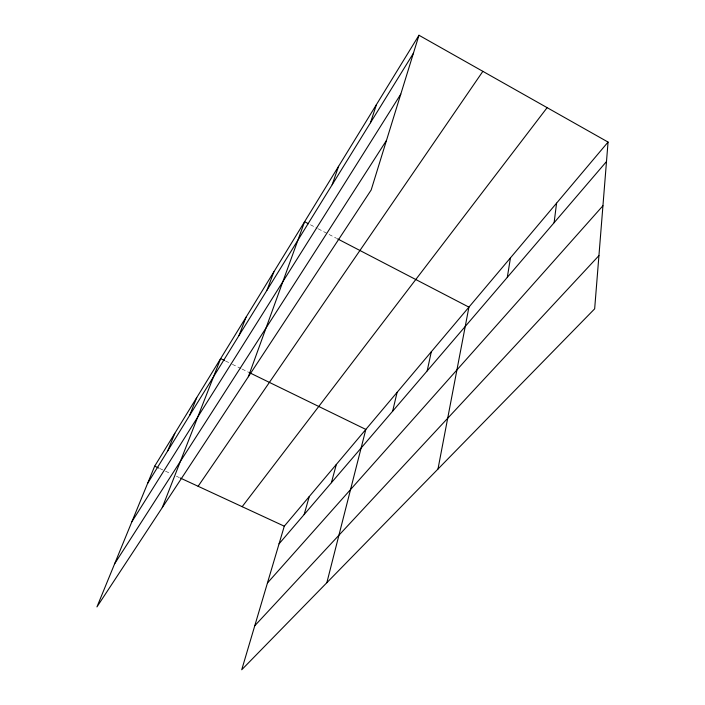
<?xml version="1.0" encoding="UTF-8"?>
<svg xmlns="http://www.w3.org/2000/svg" width="705" height="705" viewBox="0 0 705 705"><rect width="100%" height="100%" fill="white"/><g stroke="black" fill="none" stroke-linecap="round" stroke-linejoin="round"><path stroke-width="0.53" stroke-dasharray="3.52 2.64" d="M159.612 468.446L164.547 470.737M165.534 471.196L170.469 473.478M176.4 476.219L179.361 477.593M225.521 360.995L231.372 363.851M232.342 364.326L241.119 368.609M242.097 369.085L248.918 372.407M310.42 224.763L317.215 228.288M318.184 228.799L336.629 238.378"/><path stroke-width="1.06" d="M608.054 142.075L594.659 308.834L241.727 669.75L284.282 526.186L608.054 142.075L418.973 35.25L154.677 466.164L96.946 606.908L371.174 189.98L418.973 35.25M554.112 222.709L556.571 203.155M507.309 277.347L510.455 257.863M437.981 469.054L468.922 307.133L337.598 238.88M427.186 370.892L431.31 351.751M392.632 411.235L397.1 392.341M326.847 582.709L365.842 429.424L249.896 372.883M331.394 482.731L336.338 464.428M304.137 514.553L309.248 496.567M370.442 122.785L376.505 104.49M332.178 184.71L338.611 166.274M248.345 376.734L304.595 221.731L308.482 223.749M267.01 290.169L273.892 271.804M239.03 335.448L246.027 317.224M162.273 507.582L220.639 358.616L224.543 360.519M189.636 415.404L196.73 397.602M167.719 450.856L174.831 433.311M147.601 483.427L413.421 53.236M131.87 521.762L400.793 94.117M114.686 563.674L386.49 140.401M198.114 486.274L482.863 71.346M242.167 506.684L547.133 107.653M279.048 543.837L606.485 161.56M267.451 582.982L602.934 205.763M254.778 625.723L598.933 255.624M154.677 466.164L158.625 467.988M180.348 478.052L284.282 526.186"/></g></svg>
